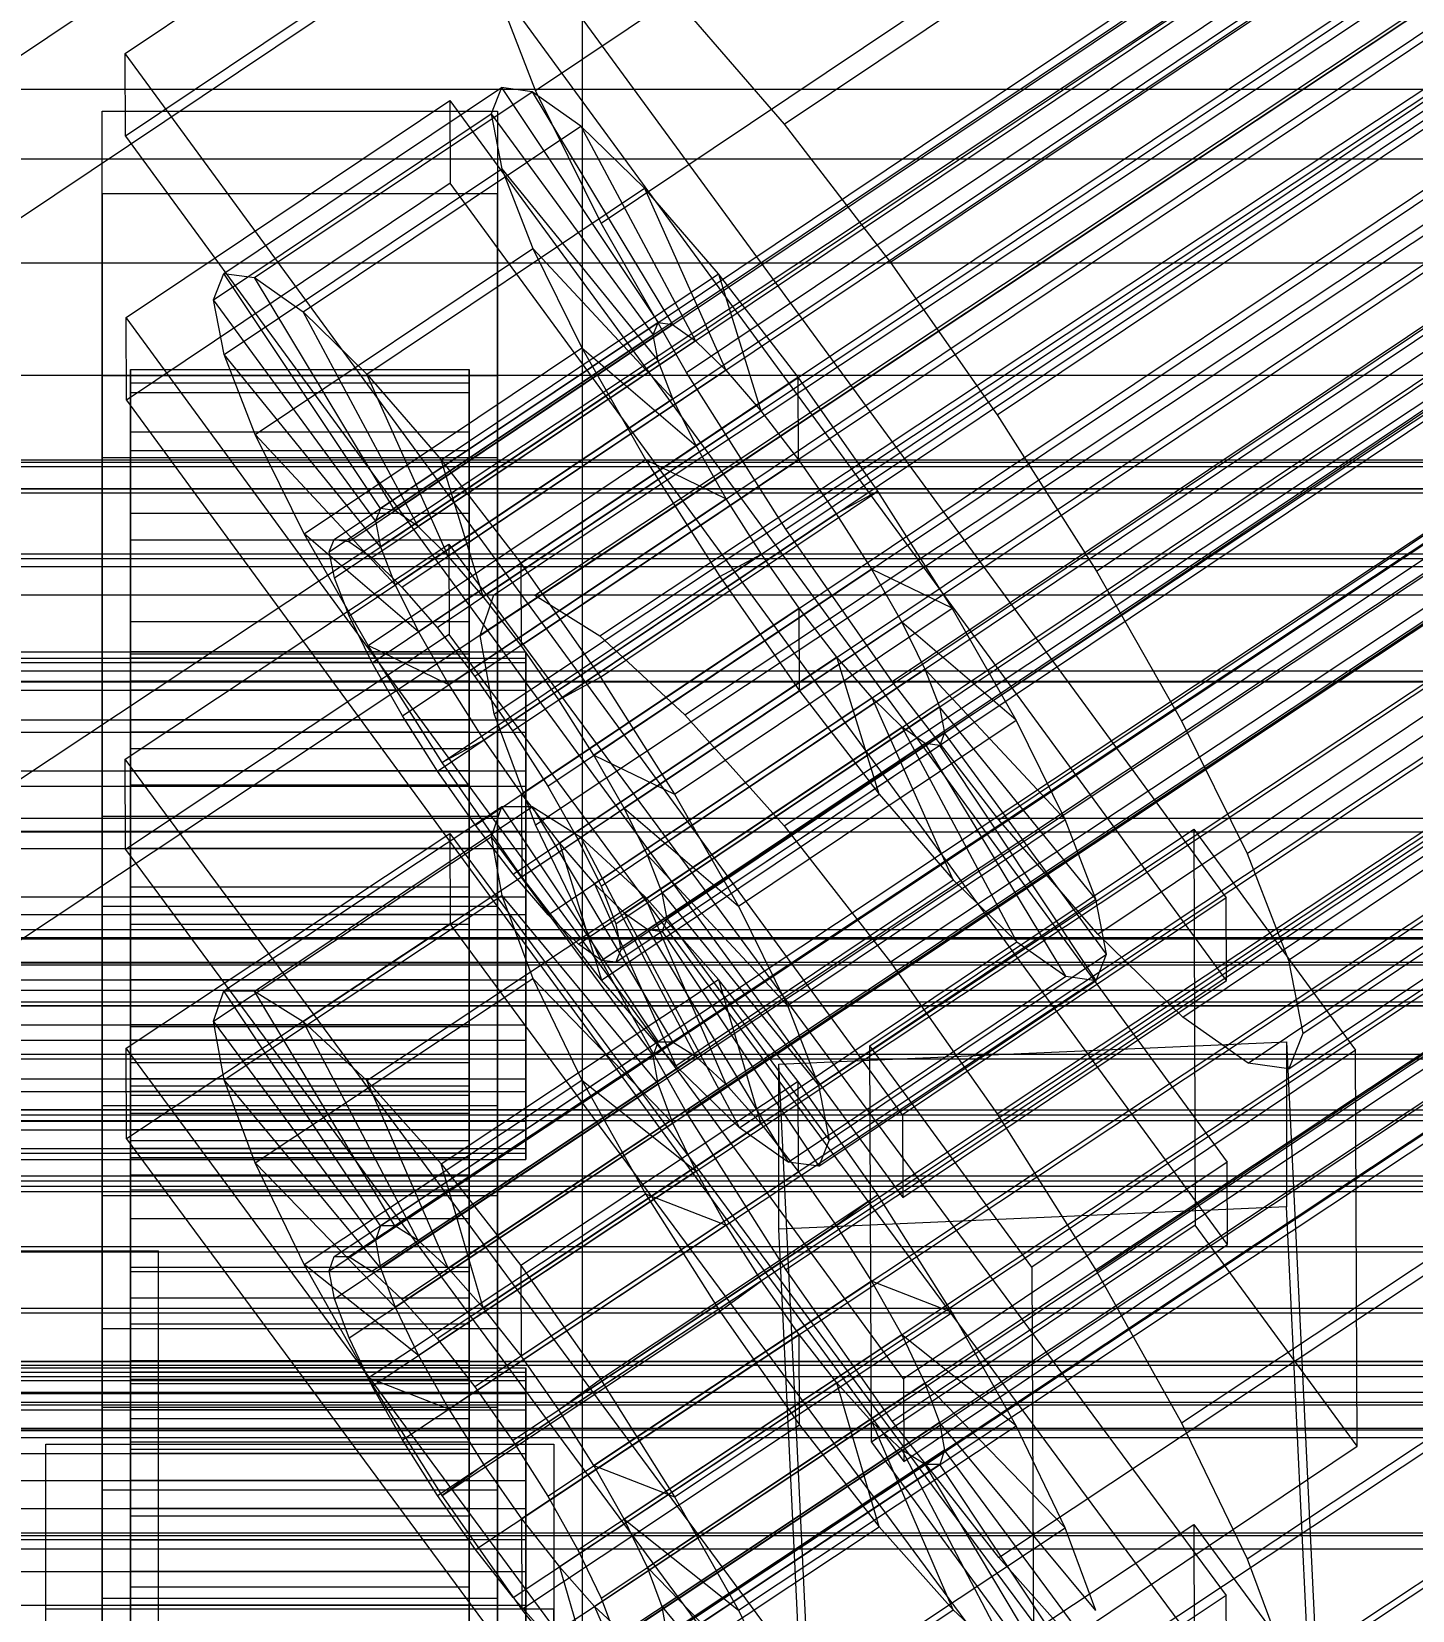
# Model space of a CAD drawing. Header units: millimetres. Extents: x -191664 to 191490, y -197311 to 10263.
# Drawn here: x 130.5 to 179.4, y -29017.7 to -28961.8 of the extents above; entities that cross this region are included whole.
import ezdxf

# ---------------------------------------------------------------- set-up
doc = ezdxf.new("R2010")
doc.units = ezdxf.units.MM
for name, color, linetype, lineweight in [('COTAS_USUARIO', 1, 'Continuous', 0), ('frontal_adapter-mix', 7, 'Continuous', 0), ('frontal_C01', 7, 'Continuous', 0), ('frontal_C01-mix', 7, 'Continuous', 0), ('frontal_C02', 7, 'Continuous', 0), ('frontal_C03', 7, 'Continuous', 0), ('frontal_mezcladora', 7, 'Continuous', 0), ('frontal_secador', 7, 'Continuous', 0)]:
    doc.layers.add(name, color=color, linetype=linetype, lineweight=lineweight)
doc.dimstyles.new('PLANTA_100', dxfattribs={"dimtxt": 250, "dimasz": 150, "dimexe": 150, "dimexo": 80, "dimgap": 100, "dimtad": 1, "dimtih": 1, "dimtoh": 1, "dimdec": 1, "dimdsep": 46, "dimcen": 0.09, "dimclrd": 1, "dimclre": 1, "dimclrt": 1, "dimadec": 0, "dimazin": 0, "dimtfac": 1, "dimtdec": 4, "dimtofl": 0, "dimtmove": 0, "dimatfit": 3, "dimfxl": 1, "dimtolj": 1, "dimtzin": 0, "dimarcsym": 0})

# ---------------------------------------------------------------- blocks, each defined once
blk = doc.blocks.new('*D116')
at = {"layer": 'COTAS_USUARIO', "color": 1, "lineweight": -2, "transparency": 16777216}
for p, q in [((1200, -29000), (1200, -28850)), ((80, -29150), (1350, -29150)), ((80, -29430), (1350, -29430)), ((1200, -29580), (1200, -29730))]:
    blk.add_line(p, q, dxfattribs=at)
at = {"layer": 'COTAS_USUARIO', "color": 1, "transparency": 16777216}
for points in [[(1175, -29000), (1225, -29000), (1200, -29150)], [(1175, -29580), (1225, -29580), (1200, -29430)]]:
    blk.add_solid(points, dxfattribs=at)
at = {"layer": 'Defpoints', "color": 0, "transparency": 16777216}
for p in [(0, -29150), (0, -29430), (1200, -29430)]:
    blk.add_point(p, dxfattribs=at)

msp = doc.modelspace()

# ---------------------------------------------------------------- linework, layer by layer
at = {"layer": 'frontal_adapter-mix', "color": 253, "true_color": 0x98adb8}
for p, q in [((-150, -29000), (150, -29000)), ((150, -29000), (150, -29050))]:
    msp.add_line(p, q, dxfattribs=at)
at = {"layer": 'frontal_C01', "color": 252, "true_color": 0x83939a}
for p, q in [((146.872, -28981.766), (331.181, -28859.435)), ((148.32, -28981.773), (332.629, -28859.442)), ((146.383, -28983.199), (330.692, -28860.868)), ((150.629, -28983.22), (334.938, -28860.889)), ((146.887, -28985.976), (331.197, -28863.644)), ((153.641, -28986.009), (337.95, -28863.678)), ((148.35, -28989.906), (332.659, -28867.574)), ((157.152, -28989.949), (341.461, -28867.618)), ((150.672, -28994.721), (334.981, -28872.39)), ((345.231, -28872.441), (160.922, -28994.772)), ((153.694, -29000.095), (338.003, -28877.764)), ((164.693, -29000.15), (349.002, -28877.818)), ((157.211, -29005.66), (341.52, -28883.329)), ((168.21, -29005.715), (352.519, -28883.383)), ((160.982, -29011.037), (345.291, -28888.706)), ((171.232, -29011.088), (355.541, -28888.757)), ((164.752, -29015.86), (349.061, -28893.529)), ((173.554, -29015.904), (357.863, -28893.573)), ((168.263, -29019.801), (352.572, -28897.469)), ((175.016, -29019.834), (359.326, -28897.503)), ((171.275, -29022.589), (355.584, -28900.258)), ((146.383, -28983.199), (146.872, -28981.766)), ((146.872, -28981.766), (148.32, -28981.773)), ((148.32, -28981.773), (150.629, -28983.22)), ((146.887, -28985.976), (146.383, -28983.199)), ((150.629, -28983.22), (153.641, -28986.009)), ((148.35, -28989.906), (146.887, -28985.976)), ((153.641, -28986.009), (157.152, -28989.949)), ((150.672, -28994.721), (148.35, -28989.906)), ((157.152, -28989.949), (160.922, -28994.772)), ((153.694, -29000.095), (150.672, -28994.721)), ((160.922, -28994.772), (164.693, -29000.15)), ((157.211, -29005.66), (153.694, -29000.095)), ((164.693, -29000.15), (168.21, -29005.715)), ((160.982, -29011.037), (157.211, -29005.66)), ((168.21, -29005.715), (171.232, -29011.088)), ((164.752, -29015.86), (160.982, -29011.037)), ((171.232, -29011.088), (173.554, -29015.904)), ((168.263, -29019.801), (164.752, -29015.86)), ((173.554, -29015.904), (175.016, -29019.834))]:
    msp.add_line(p, q, dxfattribs=at)
at = {"layer": 'frontal_C01', "color": 9, "true_color": 0xbac6cb}
for p, q in [((141.045, -29005.709), (354.844, -28863.805)), ((141.218, -29005.201), (355.017, -28863.297)), ((141.731, -29005.204), (355.53, -28863.299)), ((142.549, -29005.717), (356.348, -28863.812)), ((141.224, -29006.693), (355.022, -28864.788)), ((143.617, -29006.705), (357.415, -28864.8)), ((141.742, -29008.085), (355.541, -28866.181)), ((144.861, -29008.101), (358.659, -28866.196)), ((142.565, -29009.792), (356.363, -28867.887)), ((359.995, -28867.905), (146.196, -29009.81)), ((143.635, -29011.696), (357.434, -28869.791)), ((147.533, -29011.715), (361.332, -28869.811)), ((144.881, -29013.668), (358.68, -28871.763)), ((148.779, -29013.687), (362.578, -28871.783)), ((146.218, -29015.573), (360.017, -28873.669)), ((149.85, -29015.591), (363.648, -28873.687)), ((147.554, -29017.282), (361.352, -28875.378)), ((150.672, -29017.298), (364.471, -28875.393)), ((148.798, -29018.678), (362.596, -28876.774)), ((151.191, -29018.69), (364.989, -28876.786)), ((149.865, -29019.666), (363.664, -28877.762)), ((151.369, -29019.674), (365.168, -28877.769)), ((150.683, -29020.179), (364.482, -28878.275)), ((151.196, -29020.182), (364.995, -28878.277)), ((141.045, -29005.709), (141.218, -29005.201)), ((141.218, -29005.201), (141.731, -29005.204)), ((141.731, -29005.204), (142.549, -29005.717)), ((141.224, -29006.693), (141.045, -29005.709)), ((142.549, -29005.717), (143.617, -29006.705)), ((141.742, -29008.085), (141.224, -29006.693)), ((143.617, -29006.705), (144.861, -29008.101)), ((142.565, -29009.792), (141.742, -29008.085)), ((144.861, -29008.101), (146.196, -29009.81)), ((-148, -29009.138), (148, -29009.138)), ((148, -29009.295), (148, -29009.138)), ((148, -29009.138), (148, -29009.593)), ((-148, -29009.295), (148, -29009.295)), ((-148, -29009.593), (148, -29009.593)), ((148, -29010.053), (148, -29009.295)), ((148, -29009.593), (148, -29010.629)), ((-148, -29010.053), (148, -29010.053)), ((143.635, -29011.696), (142.565, -29009.792)), ((146.196, -29009.81), (147.533, -29011.715)), ((148, -29011.361), (148, -29010.053)), ((-148, -29010.629), (148, -29010.629)), ((148, -29010.629), (148, -29012.176)), ((-148, -29011.361), (148, -29011.361)), ((148, -29013.129), (148, -29011.361)), ((144.881, -29013.668), (143.635, -29011.696)), ((147.533, -29011.715), (148.779, -29013.687)), ((-148, -29012.176), (148, -29012.176)), ((148, -29012.176), (148, -29014.128)), ((-148, -29013.129), (148, -29013.129)), ((148, -29015.238), (148, -29013.129)), ((146.218, -29015.573), (144.881, -29013.668)), ((148.779, -29013.687), (149.85, -29015.591)), ((-148, -29014.128), (148, -29014.128)), ((148, -29014.128), (148, -29016.352)), ((148, -29015.238), (-148, -29015.238)), ((148, -29017.543), (148, -29015.238)), ((147.554, -29017.282), (146.218, -29015.573)), ((149.85, -29015.591), (150.672, -29017.298)), ((-148, -29016.352), (148, -29016.352)), ((148, -29016.352), (148, -29018.696)), ((-148, -29017.543), (148, -29017.543)), ((148.798, -29018.678), (147.554, -29017.282)), ((148, -29019.887), (148, -29017.543)), ((150.672, -29017.298), (151.191, -29018.69))]:
    msp.add_line(p, q, dxfattribs=at)
at = {"layer": 'frontal_C01', "color": 139, "true_color": 0x345e4e}
for p, q in [((228.298, -28923.125), (130, -28988.369)), ((130, -28994.056), (228.298, -28928.813))]:
    msp.add_line(p, q, dxfattribs=at)
at = {"layer": 'frontal_C01', "color": 139, "true_color": 0x354b57}
for p, q in [((-450, -28966.322), (450, -28966.322)), ((133.809, -28987.58), (145.277, -28979.969)), ((145.277, -28979.969), (145.289, -28983.17)), ((145.277, -28979.969), (172.809, -29017.208)), ((145.289, -28983.17), (133.821, -28990.782)), ((172.821, -29020.409), (145.289, -28983.17)), ((133.821, -28990.782), (133.809, -28987.58)), ((161.341, -29024.819), (133.809, -28987.58)), ((133, -28992.808), (133, -28989.606)), ((133, -28989.606), (147, -28989.606)), ((133, -29035.08), (133, -28989.606)), ((147, -28989.606), (147, -28992.808)), ((147, -28989.606), (147, -29035.08)), ((133.847, -28997.826), (145.315, -28990.214)), ((145.315, -28990.214), (145.327, -28993.416)), ((145.315, -28990.214), (172.847, -29027.453)), ((133.821, -28990.782), (161.353, -29028.021)), ((147, -28992.808), (133, -28992.808)), ((133, -28992.808), (133, -29038.281)), ((147, -29038.281), (147, -28992.808)), ((145.327, -28993.416), (133.859, -29001.028)), ((172.859, -29030.655), (145.327, -28993.416)), ((133.859, -29001.028), (133.847, -28997.826)), ((161.379, -29035.065), (133.847, -28997.826)), ((133, -29003.054), (133, -28999.852)), ((133, -28999.852), (147, -28999.852)), ((133, -29045.325), (133, -28999.852)), ((147, -28999.852), (147, -29003.054)), ((147, -28999.852), (147, -29045.325)), ((133.859, -29001.028), (161.391, -29038.267)), ((147, -29003.054), (133, -29003.054)), ((133, -29003.054), (133, -29048.527)), ((147, -29048.527), (147, -29003.054)), ((160.19, -29022.307), (171.658, -29014.696)), ((171.658, -29014.696), (171.715, -29030.064)), ((171.658, -29014.696), (177.394, -29022.454)), ((172.809, -29017.208), (161.341, -29024.819)), ((172.821, -29020.409), (172.809, -29017.208))]:
    msp.add_line(p, q, dxfattribs=at)
at = {"layer": 'frontal_C01', "color": 155, "true_color": 0x617580}
for p, q in [((137.313, -28995.791), (147.143, -28989.267)), ((138.396, -28995.797), (148.226, -28989.272)), ((147.143, -28989.267), (146.777, -28990.339)), ((148.226, -28989.272), (147.143, -28989.267)), ((147.143, -28989.267), (152.686, -28997.59)), ((149.953, -28990.355), (148.226, -28989.272)), ((148.226, -28989.272), (153.199, -28997.592)), ((136.948, -28996.864), (146.777, -28990.339)), ((140.123, -28996.879), (149.953, -28990.355)), ((146.777, -28990.339), (152.513, -28998.097)), ((146.777, -28990.339), (147.155, -28992.416)), ((152.207, -28992.441), (149.953, -28990.355)), ((149.953, -28990.355), (154.017, -28998.105)), ((137.325, -28998.94), (147.155, -28992.416)), ((147.155, -28992.416), (152.692, -28999.081)), ((147.155, -28992.416), (148.249, -28995.356)), ((142.377, -28998.966), (152.207, -28992.441)), ((154.833, -28995.389), (152.207, -28992.441)), ((152.207, -28992.441), (155.085, -28999.093)), ((136.948, -28996.864), (137.313, -28995.791)), ((142.856, -29004.114), (137.313, -28995.791)), ((137.313, -28995.791), (138.396, -28995.797)), ((138.419, -29001.88), (148.249, -28995.356)), ((145.003, -29001.913), (154.833, -28995.389)), ((148.249, -28995.356), (153.21, -29000.474)), ((148.249, -28995.356), (149.985, -28998.958)), ((157.653, -28998.996), (154.833, -28995.389)), ((154.833, -28995.389), (156.329, -29000.489)), ((143.369, -29004.116), (138.396, -28995.797)), ((138.396, -28995.797), (140.123, -28996.879)), ((142.683, -29004.622), (136.948, -28996.864)), ((137.325, -28998.94), (136.948, -28996.864)), ((144.188, -29004.629), (140.123, -28996.879)), ((140.123, -28996.879), (142.377, -28998.966)), ((152.686, -28997.59), (142.856, -29004.114)), ((153.199, -28997.592), (143.369, -29004.116)), ((152.513, -28998.097), (152.686, -28997.59)), ((152.686, -28997.59), (153.199, -28997.592)), ((153.199, -28997.592), (154.017, -28998.105)), ((152.513, -28998.097), (142.683, -29004.622)), ((154.017, -28998.105), (144.188, -29004.629)), ((152.692, -28999.081), (152.513, -28998.097)), ((154.017, -28998.105), (155.085, -28999.093)), ((142.862, -29005.605), (137.325, -28998.94)), ((138.419, -29001.88), (137.325, -28998.94)), ((140.156, -29005.483), (149.985, -28998.958)), ((145.255, -29005.617), (142.377, -28998.966)), ((142.377, -28998.966), (145.003, -29001.913)), ((152.692, -28999.081), (142.862, -29005.605)), ((155.085, -28999.093), (145.255, -29005.617)), ((157.653, -28998.996), (147.823, -29005.521)), ((149.985, -28998.958), (154.033, -29002.18)), ((149.985, -28998.958), (152.246, -29002.978)), ((153.21, -29000.474), (152.692, -28999.081)), ((155.085, -28999.093), (156.329, -29000.489)), ((157.665, -29002.198), (157.653, -28998.996)), ((160.474, -29003.019), (157.653, -28998.996)), ((134, -29009.138), (134, -28999.158)), ((134, -28999.158), (134, -28999.489)), ((134, -28999.158), (146, -28999.158)), ((134, -29000.119), (134, -28999.158)), ((134, -29009.295), (134, -28999.489)), ((134, -28999.489), (134, -29001.09)), ((134, -28999.489), (146, -28999.489)), ((146, -28999.489), (146, -28999.158)), ((146, -28999.158), (146, -29009.138)), ((146, -28999.158), (146, -29000.119)), ((146, -29001.09), (146, -28999.489)), ((146, -28999.489), (146, -29009.295)), ((134, -29009.593), (134, -29000.119)), ((134, -29000.119), (146, -29000.119)), ((134, -29002.307), (134, -29000.119)), ((146, -29000.119), (146, -29009.593)), ((146, -29000.119), (146, -29002.307)), ((153.21, -29000.474), (143.38, -29006.998)), ((156.329, -29000.489), (146.499, -29007.014)), ((154.033, -29002.18), (153.21, -29000.474)), ((156.329, -29000.489), (157.665, -29002.198)), ((134, -29010.053), (134, -29001.09)), ((134, -29001.09), (134, -29003.851)), ((134, -29001.09), (146, -29001.09)), ((146, -29003.851), (146, -29001.09)), ((146, -29001.09), (146, -29010.053)), ((143.38, -29006.998), (138.419, -29001.88)), ((140.156, -29005.483), (138.419, -29001.88)), ((146.499, -29007.014), (145.003, -29001.913)), ((145.003, -29001.913), (147.823, -29005.521)), ((134, -29010.629), (134, -29002.307)), ((134, -29002.307), (146, -29002.307)), ((134, -29005.573), (134, -29002.307)), ((154.033, -29002.18), (144.203, -29008.704)), ((146, -29002.307), (146, -29010.629)), ((146, -29002.307), (146, -29005.573)), ((147.835, -29008.722), (157.665, -29002.198)), ((155.103, -29004.084), (154.033, -29002.18)), ((157.665, -29002.198), (159.001, -29004.103)), ((142.416, -29009.502), (152.246, -29002.978)), ((150.644, -29009.543), (160.474, -29003.019)), ((152.246, -29002.978), (155.103, -29004.084)), ((152.246, -29002.978), (154.877, -29007.141)), ((160.474, -29003.019), (159.001, -29004.103)), ((163.105, -29007.182), (160.474, -29003.019)), ((134, -29011.361), (134, -29003.851)), ((134, -29003.851), (134, -29007.585)), ((134, -29003.851), (146, -29003.851)), ((142.856, -29004.114), (142.683, -29004.622)), ((143.369, -29004.116), (142.856, -29004.114)), ((144.188, -29004.629), (143.369, -29004.116)), ((155.103, -29004.084), (145.274, -29010.608)), ((146, -29007.585), (146, -29003.851)), ((146, -29003.851), (146, -29011.361)), ((159.001, -29004.103), (149.171, -29010.628)), ((156.35, -29006.056), (155.103, -29004.084)), ((159.001, -29004.103), (160.247, -29006.075)), ((142.683, -29004.622), (142.862, -29005.605)), ((145.255, -29005.617), (144.188, -29004.629)), ((134, -29012.176), (134, -29005.573)), ((134, -29005.573), (146, -29005.573)), ((134, -29009.693), (134, -29005.573)), ((144.203, -29008.704), (140.156, -29005.483)), ((142.416, -29009.502), (140.156, -29005.483)), ((142.862, -29005.605), (143.38, -29006.998)), ((146.499, -29007.014), (145.255, -29005.617)), ((146, -29005.573), (146, -29012.176)), ((146, -29005.573), (146, -29009.693)), ((147.823, -29005.521), (147.835, -29008.722)), ((147.823, -29005.521), (150.644, -29009.543)), ((156.35, -29006.056), (146.52, -29012.58)), ((160.247, -29006.075), (150.417, -29012.6)), ((154.877, -29007.141), (156.35, -29006.056)), ((157.686, -29007.961), (156.35, -29006.056)), ((163.105, -29007.182), (160.247, -29006.075)), ((160.247, -29006.075), (161.318, -29007.979)), ((143.38, -29006.998), (144.203, -29008.704)), ((145.047, -29013.665), (154.877, -29007.141)), ((147.835, -29008.722), (146.499, -29007.014)), ((153.275, -29013.706), (163.105, -29007.182)), ((154.877, -29007.141), (157.698, -29011.163)), ((165.365, -29011.201), (163.105, -29007.182)), ((134, -29013.129), (134, -29007.585)), ((134, -29007.585), (134, -29012.036)), ((134, -29007.585), (146, -29007.585)), ((146, -29012.036), (146, -29007.585)), ((146, -29007.585), (146, -29013.129)), ((157.686, -29007.961), (147.856, -29014.486)), ((161.318, -29007.979), (151.488, -29014.504)), ((157.698, -29011.163), (157.686, -29007.961)), ((159.022, -29009.67), (157.686, -29007.961)), ((165.365, -29011.201), (161.318, -29007.979)), ((161.318, -29007.979), (162.14, -29009.686)), ((134, -29009.295), (134, -29009.138)), ((146, -29009.138), (134, -29009.138)), ((134, -29009.138), (134, -29009.593)), ((144.203, -29008.704), (145.274, -29010.608)), ((146, -29009.138), (146, -29009.295)), ((146, -29009.593), (146, -29009.138)), ((149.171, -29010.628), (147.835, -29008.722)), ((134, -29010.053), (134, -29009.295)), ((146, -29009.295), (134, -29009.295)), ((146, -29009.593), (134, -29009.593)), ((134, -29009.593), (134, -29010.629)), ((134, -29014.128), (134, -29009.693)), ((134, -29009.693), (146, -29009.693)), ((134, -29014.388), (134, -29009.693)), ((145.274, -29010.608), (142.416, -29009.502)), ((145.047, -29013.665), (142.416, -29009.502)), ((146, -29009.295), (146, -29010.053)), ((146, -29010.629), (146, -29009.593)), ((146, -29009.693), (146, -29014.128)), ((146, -29009.693), (146, -29014.388)), ((149.171, -29010.628), (150.644, -29009.543)), ((159.022, -29009.67), (149.192, -29016.195)), ((150.644, -29009.543), (153.275, -29013.706)), ((162.14, -29009.686), (152.311, -29016.21)), ((160.518, -29014.771), (159.022, -29009.67)), ((160.266, -29011.066), (159.022, -29009.67)), ((167.102, -29014.804), (162.14, -29009.686)), ((162.14, -29009.686), (162.659, -29011.078)), ((134, -29011.361), (134, -29010.053)), ((146, -29010.053), (134, -29010.053)), ((146, -29010.053), (146, -29011.361)), ((146, -29010.629), (134, -29010.629)), ((134, -29010.629), (134, -29012.176)), ((145.274, -29010.608), (146.52, -29012.58)), ((146, -29012.176), (146, -29010.629)), ((150.417, -29012.6), (149.171, -29010.628)), ((134, -29013.129), (134, -29011.361)), ((146, -29011.361), (134, -29011.361)), ((146, -29011.361), (146, -29013.129)), ((147.868, -29017.687), (157.698, -29011.163)), ((160.266, -29011.066), (150.436, -29017.591)), ((162.659, -29011.078), (152.829, -29017.603)), ((155.535, -29017.726), (165.365, -29011.201)), ((157.698, -29011.163), (160.518, -29014.771)), ((163.144, -29017.718), (160.266, -29011.066)), ((161.333, -29012.055), (160.266, -29011.066)), ((168.196, -29017.743), (162.659, -29011.078)), ((162.659, -29011.078), (162.837, -29012.062)), ((167.102, -29014.804), (165.365, -29011.201)), ((134, -29012.036), (134, -29015.238)), ((146, -29012.036), (134, -29012.036)), ((134, -29012.036), (134, -29016.902)), ((146, -29012.176), (134, -29012.176)), ((134, -29012.176), (134, -29014.128)), ((146, -29015.238), (146, -29012.036)), ((146, -29016.902), (146, -29012.036)), ((146, -29014.128), (146, -29012.176)), ((161.333, -29012.055), (151.503, -29018.579)), ((162.151, -29012.567), (152.321, -29019.092)), ((162.664, -29012.57), (152.835, -29019.094)), ((162.837, -29012.062), (153.008, -29018.586)), ((165.397, -29019.804), (161.333, -29012.055)), ((162.151, -29012.567), (161.333, -29012.055)), ((167.125, -29020.887), (162.151, -29012.567)), ((162.664, -29012.57), (162.151, -29012.567)), ((162.837, -29012.062), (162.664, -29012.57)), ((168.208, -29020.892), (162.664, -29012.57)), ((168.573, -29019.82), (162.837, -29012.062)), ((134, -29015.238), (134, -29013.129)), ((146, -29013.129), (134, -29013.129)), ((146.52, -29012.58), (145.047, -29013.665)), ((146, -29013.129), (146, -29015.238)), ((146.52, -29012.58), (147.856, -29014.486)), ((151.488, -29014.504), (150.417, -29012.6)), ((150.417, -29012.6), (153.275, -29013.706)), ((147.868, -29017.687), (145.047, -29013.665)), ((146, -29014.128), (134, -29014.128)), ((134, -29014.128), (134, -29016.352)), ((146, -29016.352), (146, -29014.128)), ((153.275, -29013.706), (155.535, -29017.726)), ((134, -29016.352), (134, -29014.388)), ((134, -29014.388), (146, -29014.388)), ((134, -29019.337), (134, -29014.388)), ((146, -29014.388), (146, -29016.352)), ((146, -29014.388), (146, -29019.337)), ((147.856, -29014.486), (147.868, -29017.687)), ((147.856, -29014.486), (149.192, -29016.195)), ((150.688, -29021.295), (160.518, -29014.771)), ((152.311, -29016.21), (151.488, -29014.504)), ((151.488, -29014.504), (155.535, -29017.726)), ((157.272, -29021.328), (167.102, -29014.804)), ((160.518, -29014.771), (163.144, -29017.718)), ((168.196, -29017.743), (167.102, -29014.804)), ((134, -29015.238), (146, -29015.238)), ((134, -29017.543), (134, -29015.238)), ((146, -29015.238), (146, -29017.543)), ((146, -29016.352), (134, -29016.352)), ((134, -29016.352), (134, -29018.696)), ((146, -29018.696), (146, -29016.352)), ((149.192, -29016.195), (150.688, -29021.295)), ((149.192, -29016.195), (150.436, -29017.591)), ((152.829, -29017.603), (152.311, -29016.21)), ((152.311, -29016.21), (157.272, -29021.328)), ((134, -29017.543), (134, -29016.902)), ((134, -29016.902), (134, -29021.851)), ((134, -29016.902), (146, -29016.902)), ((146, -29021.851), (146, -29016.902)), ((146, -29016.902), (146, -29017.543)), ((134, -29019.887), (134, -29017.543)), ((146, -29017.543), (134, -29017.543)), ((146, -29017.543), (146, -29019.887)), ((150.436, -29017.591), (153.314, -29024.243)), ((150.436, -29017.591), (151.503, -29018.579)), ((153.008, -29018.586), (152.829, -29017.603)), ((152.829, -29017.603), (158.366, -29024.268)), ((150.688, -29021.295), (147.868, -29017.687)), ((153.314, -29024.243), (163.144, -29017.718)), ((155.535, -29017.726), (157.272, -29021.328)), ((163.144, -29017.718), (165.397, -29019.804))]:
    msp.add_line(p, q, dxfattribs=at)
at = {"layer": 'frontal_C01-mix', "color": 253, "true_color": 0x98adb8}
for p, q in [((150, -28744.944), (150, -29000)), ((150, -29000), (-150, -29000))]:
    msp.add_line(p, q, dxfattribs=at)
at = {"layer": 'frontal_C02', "color": 9, "true_color": 0xbac6cb}
for p, q in [((141.218, -28979.802), (355.017, -28836.56)), ((141.731, -28979.872), (355.53, -28836.63)), ((141.045, -28980.242), (354.844, -28837.001)), ((142.549, -28980.447), (356.348, -28837.206)), ((141.224, -28981.163), (355.022, -28837.922)), ((143.617, -28981.489), (357.415, -28838.247)), ((141.742, -28982.502), (355.541, -28839.261)), ((144.861, -28982.926), (358.659, -28839.685)), ((142.565, -28984.167), (356.363, -28840.925)), ((359.995, -28841.419), (146.196, -28984.661)), ((143.635, -28986.045), (357.434, -28842.803)), ((147.533, -28986.575), (361.332, -28843.333)), ((144.881, -28988.007), (358.68, -28844.766)), ((148.779, -28988.537), (362.578, -28845.296)), ((146.218, -28989.921), (360.017, -28846.68)), ((149.85, -28990.415), (363.648, -28847.174)), ((147.554, -28991.656), (361.352, -28848.415)), ((150.672, -28992.08), (364.471, -28848.839)), ((148.798, -28993.093), (362.596, -28849.852)), ((151.191, -28993.419), (364.989, -28850.177)), ((149.865, -28994.135), (363.664, -28850.894)), ((150.683, -28994.711), (364.482, -28851.469)), ((151.369, -28994.34), (365.168, -28851.098)), ((151.196, -28994.78), (364.995, -28851.539)), ((141.045, -28980.242), (141.218, -28979.802)), ((141.218, -28979.802), (141.731, -28979.872)), ((141.731, -28979.872), (142.549, -28980.447)), ((141.224, -28981.163), (141.045, -28980.242)), ((142.549, -28980.447), (143.617, -28981.489)), ((141.742, -28982.502), (141.224, -28981.163)), ((143.617, -28981.489), (144.861, -28982.926)), ((142.565, -28984.167), (141.742, -28982.502)), ((144.861, -28982.926), (146.196, -28984.661)), ((-148, -28983.777), (148, -28983.777)), ((-148, -28984.002), (148, -28984.002)), ((148, -28984.002), (148, -28983.777)), ((148, -28983.777), (148, -28984.164)), ((148, -28984.825), (148, -28984.002)), ((-148, -28984.164), (148, -28984.164)), ((143.635, -28986.045), (142.565, -28984.167)), ((148, -28984.164), (148, -28985.138)), ((-148, -28984.825), (148, -28984.825)), ((-148, -28985.138), (148, -28985.138)), ((146.196, -28984.661), (147.533, -28986.575)), ((148, -28986.19), (148, -28984.825)), ((148, -28985.138), (148, -28986.633)), ((-148, -28986.19), (148, -28986.19)), ((144.881, -28988.007), (143.635, -28986.045)), ((148, -28988.003), (148, -28986.19)), ((-148, -28986.633), (148, -28986.633)), ((147.533, -28986.575), (148.779, -28988.537)), ((148, -28986.633), (148, -28988.545)), ((-148, -28988.003), (148, -28988.003)), ((146.218, -28989.921), (144.881, -28988.007)), ((148, -28990.141), (148, -28988.003)), ((-148, -28988.545), (148, -28988.545)), ((148, -28988.545), (148, -28990.746)), ((148.779, -28988.537), (149.85, -28990.415)), ((148, -28990.141), (-148, -28990.141)), ((147.554, -28991.656), (146.218, -28989.921)), ((148, -28992.458), (148, -28990.141)), ((-148, -28990.746), (148, -28990.746)), ((148, -28990.746), (148, -28993.084)), ((149.85, -28990.415), (150.672, -28992.08)), ((148.798, -28993.093), (147.554, -28991.656)), ((150.672, -28992.08), (151.191, -28993.419)), ((-148, -28992.458), (148, -28992.458)), ((148, -28994.797), (148, -28992.458)), ((-148, -28993.084), (148, -28993.084)), ((148, -28993.084), (148, -28995.402)), ((149.865, -28994.135), (148.798, -28993.093)), ((151.191, -28993.419), (151.369, -28994.34)), ((150.683, -28994.711), (149.865, -28994.135)), ((151.369, -28994.34), (151.196, -28994.78)), ((-148, -28994.797), (148, -28994.797)), ((148, -28996.997), (148, -28994.797)), ((151.196, -28994.78), (150.683, -28994.711)), ((-148, -28995.402), (148, -28995.402)), ((148, -28995.402), (148, -28997.54)), ((-148, -28996.997), (148, -28996.997)), ((148, -28998.91), (148, -28996.997)), ((-148, -28997.54), (148, -28997.54)), ((148, -28997.54), (148, -28999.353)), ((-148, -28998.91), (148, -28998.91)), ((148, -29000.404), (148, -28998.91)), ((-148, -28999.353), (148, -28999.353)), ((148, -28999.353), (148, -29000.717)), ((-148, -29000.404), (148, -29000.404)), ((-148, -29000.717), (148, -29000.717)), ((148, -29001.378), (148, -29000.404)), ((148, -29000.717), (148, -29001.54)), ((-148, -29001.378), (148, -29001.378)), ((148, -29001.766), (148, -29001.378)), ((-148, -29001.54), (148, -29001.54)), ((-148, -29001.766), (148, -29001.766)), ((148, -29001.54), (148, -29001.766))]:
    msp.add_line(p, q, dxfattribs=at)
at = {"layer": 'frontal_C02', "color": 252, "true_color": 0x83939a}
for p, q in [((148.35, -28963.896), (332.659, -28840.412)), ((157.152, -28965.093), (341.461, -28841.609)), ((150.672, -28968.595), (334.981, -28845.111)), ((345.231, -28846.505), (160.922, -28969.989)), ((153.694, -28973.895), (338.003, -28850.411)), ((164.693, -28975.39), (349.002, -28851.906)), ((157.211, -28979.434), (341.52, -28855.95)), ((168.21, -28980.93), (352.519, -28857.446)), ((160.982, -28984.836), (345.291, -28861.352)), ((171.232, -28986.23), (355.541, -28862.746)), ((164.752, -28989.732), (349.061, -28866.248)), ((173.554, -28990.928), (357.863, -28867.444)), ((168.263, -28993.788), (352.572, -28870.304)), ((175.016, -28994.706), (359.326, -28871.222)), ((171.275, -28996.728), (355.584, -28873.244)), ((175.521, -28997.305), (359.83, -28873.821)), ((173.584, -28998.352), (357.893, -28874.868)), ((175.032, -28998.549), (359.341, -28875.065)), ((148.35, -28963.896), (146.887, -28960.119)), ((153.641, -28961.037), (157.152, -28965.093)), ((150.672, -28968.595), (148.35, -28963.896)), ((157.152, -28965.093), (160.922, -28969.989)), ((153.694, -28973.895), (150.672, -28968.595)), ((160.922, -28969.989), (164.693, -28975.39)), ((157.211, -28979.434), (153.694, -28973.895)), ((164.693, -28975.39), (168.21, -28980.93)), ((160.982, -28984.836), (157.211, -28979.434)), ((168.21, -28980.93), (171.232, -28986.23)), ((164.752, -28989.732), (160.982, -28984.836)), ((171.232, -28986.23), (173.554, -28990.928)), ((168.263, -28993.788), (164.752, -28989.732)), ((173.554, -28990.928), (175.016, -28994.706)), ((171.275, -28996.728), (168.263, -28993.788)), ((175.016, -28994.706), (175.521, -28997.305)), ((173.584, -28998.352), (171.275, -28996.728)), ((175.521, -28997.305), (175.032, -28998.549)), ((175.032, -28998.549), (173.584, -28998.352))]:
    msp.add_line(p, q, dxfattribs=at)
at = {"layer": 'frontal_C02', "color": 139, "true_color": 0x345e4e}
for p, q in [((228.298, -28896.881), (130, -28962.739)), ((130, -28968.48), (228.298, -28902.622))]:
    msp.add_line(p, q, dxfattribs=at)
at = {"layer": 'frontal_C02', "color": 139, "true_color": 0x354b57}
for p, q in [((133.809, -28962.591), (145.277, -28954.908)), ((145.277, -28954.908), (172.809, -28992.501)), ((145.289, -28957.831), (133.821, -28965.514)), ((172.821, -28995.424), (145.289, -28957.831)), ((133.821, -28965.514), (133.809, -28962.591)), ((161.341, -29000.184), (133.809, -28962.591)), ((133.847, -28971.944), (145.315, -28964.26)), ((145.315, -28964.26), (145.327, -28967.183)), ((145.315, -28964.26), (172.847, -29001.853)), ((133, -28967.561), (133, -28964.638)), ((133, -28964.638), (147, -28964.638)), ((133, -29010.542), (133, -28964.638)), ((147, -28964.638), (147, -28967.561)), ((147, -28964.638), (147, -29010.542)), ((133.821, -28965.514), (161.353, -29003.107)), ((145.327, -28967.183), (133.859, -28974.867)), ((172.859, -29004.776), (145.327, -28967.183)), ((147, -28967.561), (133, -28967.561)), ((133, -28967.561), (133, -29013.465)), ((147, -29013.465), (147, -28967.561)), ((133.859, -28974.867), (133.847, -28971.944)), ((161.379, -29009.537), (133.847, -28971.944)), ((133, -28976.913), (133, -28973.991)), ((133, -28973.991), (147, -28973.991)), ((133, -29019.895), (133, -28973.991)), ((147, -28973.991), (147, -28976.913)), ((147, -28973.991), (147, -29019.895)), ((133.859, -28974.867), (161.391, -29012.459)), ((147, -28976.913), (133, -28976.913)), ((133, -28976.913), (133, -29022.817)), ((147, -29022.817), (147, -28976.913)), ((160.19, -28997.741), (171.658, -28990.058)), ((171.658, -28990.058), (171.715, -29004.086)), ((171.658, -28990.058), (177.394, -28997.89)), ((172.809, -28992.501), (161.341, -29000.184)), ((172.821, -28995.424), (172.809, -28992.501)), ((161.353, -29003.107), (172.821, -28995.424)), ((156.962, -28998.388), (174.943, -28997.593)), ((160.247, -29011.77), (160.19, -28997.741)), ((165.926, -29005.573), (160.19, -28997.741)), ((177.394, -28997.89), (165.926, -29005.573)), ((174.943, -28997.593), (174.943, -29003.44)), ((174.943, -28997.593), (177.811, -29056.97)), ((177.451, -29011.918), (177.394, -28997.89)), ((156.962, -29004.234), (156.962, -28998.388)), ((159.83, -29057.765), (156.962, -28998.388)), ((161.341, -29000.184), (161.353, -29003.107)), ((172.847, -29001.853), (161.379, -29009.537)), ((172.859, -29004.776), (172.847, -29001.853)), ((174.943, -29003.44), (156.962, -29004.234)), ((177.811, -29062.817), (174.943, -29003.44)), ((171.715, -29004.086), (160.247, -29011.77)), ((177.451, -29011.918), (171.715, -29004.086)), ((159.83, -29063.611), (156.962, -29004.234)), ((161.391, -29012.459), (172.859, -29004.776)), ((165.926, -29005.573), (165.983, -29019.602)), ((133, -29021.781), (133, -29007.753)), ((133, -29007.753), (147, -29007.753)), ((133, -29017.316), (133, -29007.753)), ((147, -29007.753), (147, -29021.781)), ((147, -29007.753), (147, -29017.316)), ((161.379, -29009.537), (161.391, -29012.459)), ((147, -29010.542), (133, -29010.542)), ((133, -29010.542), (133, -29013.465)), ((147, -29013.465), (147, -29010.542)), ((131, -29017.69), (131, -29011.844)), ((131, -29011.844), (149, -29011.844)), ((131, -29057.366), (131, -29011.844)), ((149, -29011.844), (149, -29017.69)), ((149, -29011.844), (149, -29057.366)), ((160.247, -29011.77), (165.983, -29019.602)), ((165.983, -29019.602), (177.451, -29011.918)), ((133, -29013.465), (147, -29013.465)), ((147, -29017.316), (133, -29017.316)), ((133, -29017.316), (133, -29031.345)), ((147, -29031.345), (147, -29017.316)), ((149, -29017.69), (131, -29017.69)), ((131, -29063.211), (131, -29017.69)), ((149, -29063.211), (149, -29017.69))]:
    msp.add_line(p, q, dxfattribs=at)
at = {"layer": 'frontal_C02', "color": 8, "true_color": 0x697a83}
for p, q in [((300, -28963.86), (-300, -28963.86)), ((300, -28977.08), (-300, -28977.08)), ((300, -28980.321), (-300, -28980.321)), ((300, -28984.83), (-300, -28984.83))]:
    msp.add_line(p, q, dxfattribs=at)
at = {"layer": 'frontal_C02', "color": 155, "true_color": 0x617580}
for p, q in [((137.313, -28970.383), (147.143, -28963.797)), ((147.143, -28963.797), (146.777, -28964.727)), ((148.226, -28963.944), (147.143, -28963.797)), ((147.143, -28963.797), (152.686, -28972.118)), ((138.396, -28970.53), (148.226, -28963.944)), ((149.953, -28965.159), (148.226, -28963.944)), ((148.226, -28963.944), (153.199, -28972.188)), ((136.948, -28971.313), (146.777, -28964.727)), ((146.777, -28964.727), (152.513, -28972.559)), ((146.777, -28964.727), (147.155, -28966.671)), ((140.123, -28971.745), (149.953, -28965.159)), ((152.207, -28967.358), (149.953, -28965.159)), ((149.953, -28965.159), (154.017, -28972.763)), ((137.325, -28973.257), (147.155, -28966.671)), ((147.155, -28966.671), (152.692, -28973.48)), ((147.155, -28966.671), (148.249, -28969.497)), ((142.377, -28973.944), (152.207, -28967.358)), ((154.833, -28970.392), (152.207, -28967.358)), ((152.207, -28967.358), (155.085, -28973.805)), ((138.419, -28976.083), (148.249, -28969.497)), ((148.249, -28969.497), (153.21, -28974.818)), ((148.249, -28969.497), (149.985, -28973.012)), ((136.948, -28971.313), (137.313, -28970.383)), ((142.856, -28978.704), (137.313, -28970.383)), ((137.313, -28970.383), (138.396, -28970.53)), ((143.369, -28978.774), (138.396, -28970.53)), ((138.396, -28970.53), (140.123, -28971.745)), ((145.003, -28976.978), (154.833, -28970.392)), ((157.653, -28974.055), (154.833, -28970.392)), ((154.833, -28970.392), (156.329, -28975.243)), ((142.683, -28979.145), (136.948, -28971.313)), ((137.325, -28973.257), (136.948, -28971.313)), ((144.188, -28979.349), (140.123, -28971.745)), ((140.123, -28971.745), (142.377, -28973.944)), ((152.686, -28972.118), (142.856, -28978.704)), ((153.199, -28972.188), (143.369, -28978.774)), ((152.513, -28972.559), (152.686, -28972.118)), ((152.686, -28972.118), (153.199, -28972.188)), ((153.199, -28972.188), (154.017, -28972.763)), ((152.513, -28972.559), (142.683, -28979.145)), ((154.017, -28972.763), (144.188, -28979.349)), ((152.692, -28973.48), (152.513, -28972.559)), ((154.017, -28972.763), (155.085, -28973.805)), ((142.862, -28980.066), (137.325, -28973.257)), ((138.419, -28976.083), (137.325, -28973.257)), ((140.156, -28979.598), (149.985, -28973.012)), ((149.985, -28973.012), (154.033, -28976.483)), ((149.985, -28973.012), (152.246, -28976.976)), ((134, -28983.777), (134, -28973.783)), ((134, -28973.783), (134, -28974.259)), ((134, -28973.783), (146, -28973.783)), ((134, -28974.601), (134, -28973.783)), ((145.255, -28980.391), (142.377, -28973.944)), ((142.377, -28973.944), (145.003, -28976.978)), ((152.692, -28973.48), (142.862, -28980.066)), ((155.085, -28973.805), (145.255, -28980.391)), ((146, -28974.259), (146, -28973.783)), ((146, -28973.783), (146, -28983.777)), ((146, -28973.783), (146, -28974.601)), ((153.21, -28974.818), (152.692, -28973.48)), ((155.085, -28973.805), (156.329, -28975.243)), ((134, -28984.002), (134, -28974.259)), ((134, -28974.259), (134, -28975.996)), ((134, -28974.259), (146, -28974.259)), ((146, -28975.996), (146, -28974.259)), ((146, -28974.259), (146, -28984.002)), ((157.653, -28974.055), (147.823, -28980.64)), ((157.665, -28976.977), (157.653, -28974.055)), ((160.474, -28978.095), (157.653, -28974.055)), ((134, -28984.164), (134, -28974.601)), ((134, -28974.601), (146, -28974.601)), ((134, -28976.657), (134, -28974.601)), ((153.21, -28974.818), (143.38, -28981.404)), ((146, -28974.601), (146, -28984.164)), ((146, -28974.601), (146, -28976.657)), ((154.033, -28976.483), (153.21, -28974.818)), ((156.329, -28975.243), (146.499, -28981.828)), ((156.329, -28975.243), (157.665, -28976.977)), ((134, -28984.825), (134, -28975.996)), ((134, -28975.996), (134, -28978.877)), ((134, -28975.996), (146, -28975.996)), ((143.38, -28981.404), (138.419, -28976.083)), ((140.156, -28979.598), (138.419, -28976.083)), ((146, -28978.877), (146, -28975.996)), ((146, -28975.996), (146, -28984.825)), ((134, -28985.138), (134, -28976.657)), ((134, -28976.657), (146, -28976.657)), ((134, -28979.812), (134, -28976.657)), ((154.033, -28976.483), (144.203, -28983.069)), ((146, -28976.657), (146, -28985.138)), ((146, -28976.657), (146, -28979.812)), ((155.103, -28978.361), (154.033, -28976.483)), ((142.416, -28983.562), (152.246, -28976.976)), ((146.499, -28981.828), (145.003, -28976.978)), ((145.003, -28976.978), (147.823, -28980.64)), ((147.835, -28983.563), (157.665, -28976.977)), ((152.246, -28976.976), (155.103, -28978.361)), ((152.246, -28976.976), (154.877, -28981.12)), ((157.665, -28976.977), (159.001, -28978.891)), ((155.103, -28978.361), (145.274, -28984.947)), ((150.644, -28984.681), (160.474, -28978.095)), ((156.35, -28980.324), (155.103, -28978.361)), ((160.474, -28978.095), (159.001, -28978.891)), ((163.105, -28982.239), (160.474, -28978.095)), ((134, -28986.19), (134, -28978.877)), ((134, -28978.877), (134, -28982.705)), ((134, -28978.877), (146, -28978.877)), ((142.856, -28978.704), (142.683, -28979.145)), ((143.369, -28978.774), (142.856, -28978.704)), ((144.188, -28979.349), (143.369, -28978.774)), ((146, -28982.705), (146, -28978.877)), ((146, -28978.877), (146, -28986.19)), ((159.001, -28978.891), (149.171, -28985.477)), ((159.001, -28978.891), (160.247, -28980.854)), ((142.683, -28979.145), (142.862, -28980.066)), ((145.255, -28980.391), (144.188, -28979.349)), ((134, -28986.633), (134, -28979.812)), ((134, -28979.812), (146, -28979.812)), ((134, -28983.85), (134, -28979.812)), ((144.203, -28983.069), (140.156, -28979.598)), ((142.416, -28983.562), (140.156, -28979.598)), ((142.862, -28980.066), (143.38, -28981.404)), ((146, -28979.812), (146, -28986.633)), ((146, -28979.812), (146, -28983.85)), ((146.499, -28981.828), (145.255, -28980.391)), ((156.35, -28980.324), (146.52, -28986.91)), ((147.823, -28980.64), (147.835, -28983.563)), ((147.823, -28980.64), (150.644, -28984.681)), ((154.877, -28981.12), (156.35, -28980.324)), ((157.686, -28982.238), (156.35, -28980.324)), ((145.047, -28987.706), (154.877, -28981.12)), ((160.247, -28980.854), (150.417, -28987.44)), ((154.877, -28981.12), (157.698, -28985.161)), ((163.105, -28982.239), (160.247, -28980.854)), ((160.247, -28980.854), (161.318, -28982.732)), ((143.38, -28981.404), (144.203, -28983.069)), ((147.835, -28983.563), (146.499, -28981.828)), ((157.686, -28982.238), (147.856, -28988.824)), ((153.275, -28988.825), (163.105, -28982.239)), ((157.698, -28985.161), (157.686, -28982.238)), ((159.022, -28983.973), (157.686, -28982.238)), ((165.365, -28986.203), (163.105, -28982.239)), ((134, -28988.003), (134, -28982.705)), ((134, -28982.705), (134, -28987.218)), ((134, -28982.705), (146, -28982.705)), ((146, -28987.218), (146, -28982.705)), ((146, -28982.705), (146, -28988.003)), ((161.318, -28982.732), (151.488, -28989.318)), ((165.365, -28986.203), (161.318, -28982.732)), ((161.318, -28982.732), (162.14, -28984.397)), ((144.203, -28983.069), (145.274, -28984.947)), ((134, -28984.002), (134, -28983.777)), ((146, -28983.777), (134, -28983.777)), ((134, -28983.777), (134, -28984.164)), ((134, -28988.545), (134, -28983.85)), ((134, -28983.85), (146, -28983.85)), ((134, -28988.495), (134, -28983.85)), ((134, -28984.825), (134, -28984.002)), ((146, -28984.002), (134, -28984.002)), ((145.274, -28984.947), (142.416, -28983.562)), ((145.047, -28987.706), (142.416, -28983.562)), ((146, -28983.777), (146, -28984.002)), ((146, -28984.164), (146, -28983.777)), ((146, -28983.85), (146, -28988.545)), ((146, -28983.85), (146, -28988.495)), ((146, -28984.002), (146, -28984.825)), ((149.171, -28985.477), (147.835, -28983.563)), ((159.022, -28983.973), (149.192, -28990.559)), ((160.518, -28988.823), (159.022, -28983.973)), ((160.266, -28985.41), (159.022, -28983.973)), ((146, -28984.164), (134, -28984.164)), ((134, -28984.164), (134, -28985.138)), ((146, -28985.138), (146, -28984.164)), ((162.14, -28984.397), (152.311, -28990.983)), ((167.102, -28989.718), (162.14, -28984.397)), ((162.14, -28984.397), (162.659, -28985.735)), ((134, -28986.19), (134, -28984.825)), ((146, -28984.825), (134, -28984.825)), ((146, -28985.138), (134, -28985.138)), ((134, -28985.138), (134, -28986.633)), ((145.274, -28984.947), (146.52, -28986.91)), ((146, -28984.825), (146, -28986.19)), ((146, -28986.633), (146, -28985.138)), ((147.868, -28991.746), (157.698, -28985.161)), ((149.171, -28985.477), (150.644, -28984.681)), ((150.644, -28984.681), (153.275, -28988.825)), ((157.698, -28985.161), (160.518, -28988.823)), ((150.417, -28987.44), (149.171, -28985.477)), ((160.266, -28985.41), (150.436, -28991.996)), ((163.144, -28991.857), (160.266, -28985.41)), ((161.333, -28986.452), (160.266, -28985.41)), ((134, -28988.003), (134, -28986.19)), ((146, -28986.19), (134, -28986.19)), ((146, -28986.19), (146, -28988.003)), ((162.659, -28985.735), (152.829, -28992.321)), ((155.535, -28992.789), (165.365, -28986.203)), ((168.196, -28992.544), (162.659, -28985.735)), ((162.659, -28985.735), (162.837, -28986.656)), ((167.102, -28989.718), (165.365, -28986.203)), ((146, -28986.633), (134, -28986.633)), ((134, -28986.633), (134, -28988.545)), ((146, -28988.545), (146, -28986.633)), ((161.333, -28986.452), (151.503, -28993.038)), ((162.837, -28986.656), (153.008, -28993.242)), ((165.397, -28994.056), (161.333, -28986.452)), ((162.151, -28987.027), (161.333, -28986.452)), ((162.837, -28986.656), (162.664, -28987.097)), ((168.573, -28994.488), (162.837, -28986.656)), ((134, -28987.218), (134, -28990.141)), ((146, -28987.218), (134, -28987.218)), ((134, -28987.218), (134, -28992.11)), ((146.52, -28986.91), (145.047, -28987.706)), ((146, -28990.141), (146, -28987.218)), ((146, -28992.11), (146, -28987.218)), ((146.52, -28986.91), (147.856, -28988.824)), ((162.151, -28987.027), (152.321, -28993.613)), ((162.664, -28987.097), (152.835, -28993.683)), ((167.125, -28995.271), (162.151, -28987.027)), ((162.664, -28987.097), (162.151, -28987.027)), ((168.208, -28995.418), (162.664, -28987.097)), ((147.868, -28991.746), (145.047, -28987.706)), ((151.488, -28989.318), (150.417, -28987.44)), ((150.417, -28987.44), (153.275, -28988.825)), ((134, -28990.141), (134, -28988.003)), ((146, -28988.003), (134, -28988.003)), ((134, -28990.746), (134, -28988.495)), ((134, -28988.495), (146, -28988.495)), ((134, -28993.432), (134, -28988.495)), ((146, -28988.003), (146, -28990.141)), ((146, -28988.495), (146, -28990.746)), ((146, -28988.495), (146, -28993.432)), ((146, -28988.545), (134, -28988.545)), ((134, -28988.545), (134, -28990.746)), ((146, -28990.746), (146, -28988.545)), ((147.856, -28988.824), (147.868, -28991.746)), ((147.856, -28988.824), (149.192, -28990.559)), ((150.688, -28995.409), (160.518, -28988.823)), ((153.275, -28988.825), (155.535, -28992.789)), ((160.518, -28988.823), (163.144, -28991.857)), ((152.311, -28990.983), (151.488, -28989.318)), ((151.488, -28989.318), (155.535, -28992.789)), ((134, -28990.141), (146, -28990.141)), ((134, -28992.458), (134, -28990.141)), ((146, -28990.141), (146, -28992.458)), ((157.272, -28996.304), (167.102, -28989.718)), ((168.196, -28992.544), (167.102, -28989.718)), ((146, -28990.746), (134, -28990.746)), ((134, -28990.746), (134, -28993.084)), ((146, -28993.084), (146, -28990.746)), ((149.192, -28990.559), (150.688, -28995.409)), ((149.192, -28990.559), (150.436, -28991.996)), ((152.829, -28992.321), (152.311, -28990.983)), ((152.311, -28990.983), (157.272, -28996.304)), ((150.688, -28995.409), (147.868, -28991.746)), ((153.314, -28998.443), (163.144, -28991.857)), ((163.144, -28991.857), (165.397, -28994.056)), ((134, -28992.458), (134, -28992.11)), ((134, -28992.11), (134, -28997.047)), ((134, -28992.11), (146, -28992.11)), ((146, -28997.047), (146, -28992.11)), ((146, -28992.11), (146, -28992.458)), ((150.436, -28991.996), (153.314, -28998.443)), ((150.436, -28991.996), (151.503, -28993.038)), ((153.008, -28993.242), (152.829, -28992.321)), ((152.829, -28992.321), (158.366, -28999.13)), ((134, -28994.797), (134, -28992.458)), ((146, -28992.458), (134, -28992.458)), ((146, -28992.458), (146, -28994.797)), ((155.535, -28992.789), (157.272, -28996.304)), ((158.366, -28999.13), (168.196, -28992.544)), ((168.573, -28994.488), (168.196, -28992.544)), ((134, -28993.084), (134, -28993.432)), ((146, -28993.084), (134, -28993.084)), ((134, -28993.084), (134, -28995.402)), ((134, -28993.432), (146, -28993.432)), ((134, -28998.324), (134, -28993.432)), ((146, -28993.432), (146, -28993.084)), ((146, -28995.402), (146, -28993.084)), ((146, -28993.432), (146, -28998.324)), ((151.503, -28993.038), (155.567, -29000.642)), ((151.503, -28993.038), (152.321, -28993.613)), ((152.835, -28993.683), (153.008, -28993.242)), ((153.008, -28993.242), (158.743, -29001.074)), ((152.321, -28993.613), (157.295, -29001.857)), ((152.321, -28993.613), (152.835, -28993.683)), ((152.835, -28993.683), (158.378, -29002.004)), ((155.567, -29000.642), (165.397, -28994.056)), ((165.397, -28994.056), (167.125, -28995.271)), ((158.743, -29001.074), (168.573, -28994.488)), ((168.208, -28995.418), (168.573, -28994.488)), ((134, -28996.997), (134, -28994.797)), ((134, -28994.797), (134, -28997.047)), ((146, -28994.797), (134, -28994.797)), ((146, -28997.047), (146, -28994.797)), ((146, -28994.797), (146, -28996.997)), ((134, -28995.402), (134, -28998.324)), ((146, -28995.402), (134, -28995.402)), ((134, -28995.402), (134, -28997.54)), ((146, -28998.324), (146, -28995.402)), ((146, -28997.54), (146, -28995.402)), ((153.314, -28998.443), (150.688, -28995.409)), ((157.295, -29001.857), (167.125, -28995.271)), ((158.378, -29002.004), (168.208, -28995.418)), ((167.125, -28995.271), (168.208, -28995.418)), ((157.272, -28996.304), (158.366, -28999.13)), ((134, -28998.91), (134, -28996.997)), ((134, -28996.997), (134, -29001.693)), ((146, -28996.997), (134, -28996.997)), ((134, -28997.047), (134, -29001.693)), ((134, -28997.047), (146, -28997.047)), ((146, -29001.693), (146, -28996.997)), ((146, -28996.997), (146, -28998.91)), ((146, -29001.693), (146, -28997.047)), ((134, -28997.54), (134, -29002.838)), ((146, -28997.54), (134, -28997.54)), ((134, -28997.54), (134, -28999.353)), ((146, -29002.838), (146, -28997.54)), ((146, -28999.353), (146, -28997.54)), ((134, -28998.324), (146, -28998.324)), ((134, -29002.838), (134, -28998.324)), ((146, -28998.324), (146, -29002.838)), ((155.567, -29000.642), (153.314, -28998.443)), ((134, -29000.404), (134, -28998.91)), ((134, -28998.91), (134, -29005.731)), ((146, -28998.91), (134, -28998.91)), ((146, -29005.731), (146, -28998.91)), ((146, -28998.91), (146, -29000.404)), ((158.366, -28999.13), (158.743, -29001.074)), ((134, -28999.353), (134, -29006.666)), ((146, -28999.353), (134, -28999.353)), ((134, -28999.353), (134, -29000.717)), ((146, -29006.666), (146, -28999.353)), ((146, -29000.717), (146, -28999.353)), ((134, -29001.378), (134, -29000.404)), ((134, -29000.404), (134, -29008.885)), ((146, -29000.404), (134, -29000.404)), ((134, -29000.717), (134, -29009.546)), ((146, -29000.717), (134, -29000.717)), ((134, -29000.717), (134, -29001.54)), ((146, -29008.885), (146, -29000.404)), ((146, -29000.404), (146, -29001.378)), ((146, -29009.546), (146, -29000.717)), ((146, -29001.54), (146, -29000.717)), ((157.295, -29001.857), (155.567, -29000.642)), ((134, -29001.766), (134, -29001.378)), ((134, -29001.378), (134, -29010.942)), ((146, -29001.378), (134, -29001.378)), ((146, -29010.942), (146, -29001.378)), ((146, -29001.378), (146, -29001.766)), ((158.743, -29001.074), (158.378, -29002.004)), ((134, -29001.54), (134, -29011.284)), ((146, -29001.54), (134, -29001.54)), ((134, -29001.54), (134, -29001.766)), ((134, -29001.693), (134, -29005.731)), ((134, -29001.693), (146, -29001.693)), ((134, -29001.766), (134, -29011.76)), ((146, -29001.766), (134, -29001.766)), ((146, -29011.284), (146, -29001.54)), ((146, -29001.766), (146, -29001.54)), ((146, -29005.731), (146, -29001.693)), ((146, -29011.76), (146, -29001.766)), ((158.378, -29002.004), (157.295, -29001.857)), ((134, -29002.838), (146, -29002.838)), ((134, -29006.666), (134, -29002.838)), ((146, -29002.838), (146, -29006.666)), ((134, -29005.731), (134, -29008.885)), ((134, -29005.731), (146, -29005.731)), ((146, -29008.885), (146, -29005.731)), ((134, -29006.666), (146, -29006.666)), ((134, -29009.546), (134, -29006.666)), ((146, -29006.666), (146, -29009.546)), ((134, -29008.885), (134, -29010.942)), ((134, -29008.885), (146, -29008.885)), ((146, -29010.942), (146, -29008.885)), ((134, -29009.546), (146, -29009.546)), ((134, -29011.284), (134, -29009.546)), ((146, -29009.546), (146, -29011.284)), ((134, -29010.942), (134, -29011.76)), ((134, -29010.942), (146, -29010.942)), ((134, -29011.284), (146, -29011.284)), ((134, -29011.76), (134, -29011.284)), ((146, -29011.76), (146, -29010.942)), ((146, -29011.284), (146, -29011.76)), ((134, -29011.76), (146, -29011.76))]:
    msp.add_line(p, q, dxfattribs=at)
at = {"layer": 'frontal_C02', "color": 251, "true_color": 0x586d65}
for p, q in [((250, -28976.99), (-250, -28976.99)), ((-250, -28981.769), (250, -28981.769))]:
    msp.add_line(p, q, dxfattribs=at)
at = {"layer": 'frontal_C03', "color": 252, "true_color": 0x83939a}
for p, q in [((-250, -28977.216), (250, -28977.216)), ((-250, -28978.01), (250, -28978.01)), ((-250, -28978.153), (250, -28978.153)), ((-250, -28980.481), (250, -28980.481)), ((-250, -28980.757), (250, -28980.757)), ((-250, -28984.46), (250, -28984.46)), ((-250, -28984.851), (250, -28984.851)), ((-250, -28989.676), (250, -28989.676)), ((-250, -28990.155), (250, -28990.155)), ((250, -28995.774), (-250, -28995.774)), ((-250, -28996.308), (250, -28996.308)), ((-250, -29002.338), (250, -29002.338)), ((-250, -29002.891), (250, -29002.891)), ((-250, -29008.922), (250, -29008.922)), ((-250, -29009.455), (250, -29009.455)), ((-250, -29015.075), (250, -29015.075)), ((-250, -29015.553), (250, -29015.553))]:
    msp.add_line(p, q, dxfattribs=at)
at = {"layer": 'frontal_C03', "color": 9, "true_color": 0xbac6cb}
for p, q in [((-450, -28993.615), (450, -28993.615)), ((-450, -28993.897), (450, -28993.897)), ((-450, -28993.947), (450, -28993.947)), ((-450, -28994.772), (450, -28994.772)), ((-450, -28994.87), (450, -28994.87)), ((-450, -28996.182), (450, -28996.182)), ((-450, -28996.32), (450, -28996.32)), ((-450, -28998.03), (450, -28998.03)), ((-450, -28998.2), (450, -28998.2)), ((450, -29000.191), (-450, -29000.191)), ((-450, -29000.38), (450, -29000.38)), ((-450, -29002.517), (450, -29002.517)), ((-450, -29002.713), (450, -29002.713)), ((-450, -29004.849), (450, -29004.849)), ((-450, -29005.039), (450, -29005.039)), ((-450, -29007.03), (450, -29007.03)), ((-450, -29007.199), (450, -29007.199)), ((-450, -29008.909), (450, -29008.909)), ((-450, -29009.048), (450, -29009.048)), ((-450, -29010.36), (450, -29010.36)), ((-450, -29010.457), (450, -29010.457)), ((-450, -29011.282), (450, -29011.282)), ((-450, -29011.333), (450, -29011.333)), ((-450, -29011.614), (450, -29011.614))]:
    msp.add_line(p, q, dxfattribs=at)
at = {"layer": 'frontal_mezcladora', "color": 9, "true_color": 0xc6c9c8}
msp.add_line((-275, -29000), (275, -29000), dxfattribs=at)
at = {"layer": 'frontal_mezcladora', "color": 250, "true_color": 0x33393d}
msp.add_line((275, -29015), (-275, -29015), dxfattribs=at)
at = {"layer": 'frontal_secador', "color": 253, "true_color": 0xa8b3b5}
for p, q in [((-1250, -28970), (1250, -28970)), ((1250, -28974), (-1250, -28974))]:
    msp.add_line(p, q, dxfattribs=at)
at = {"layer": 'frontal_secador', "color": 8, "true_color": 0x617680}
msp.add_line((-1250, -28978), (1250, -28978), dxfattribs=at)
at = {"layer": 'frontal_secador', "color": 253, "true_color": 0xa6b3ba}
for p, q in [((-1700, -29000), (1700, -29000)), ((-1700, -29010), (1700, -29010))]:
    msp.add_line(p, q, dxfattribs=at)
at = {"layer": 'frontal_secador', "color": 9, "true_color": 0xb8c6c1}
msp.add_line((-1375, -29000), (1375, -29000), dxfattribs=at)
at = {"layer": 'frontal_secador', "color": 142, "true_color": 0x159eb4}
for p in [(-135, -29005), (135, -29295)]:
    msp.add_line(p, (135, -29005), dxfattribs=at)

# ---------------------------------------------------------------- dimensions: what is measured, and where the dimension line sits
at = {"layer": 'COTAS_USUARIO'}
dim = msp.add_aligned_dim(p1=(0, -29150), p2=(0, -29430), distance=1200, dimstyle='PLANTA_100', dxfattribs=at)
dim.commit()
dim.dimension.update_dxf_attribs({"geometry": '*D116', "text_midpoint": (1200, -29290)})

doc.saveas('drawing.dxf')
